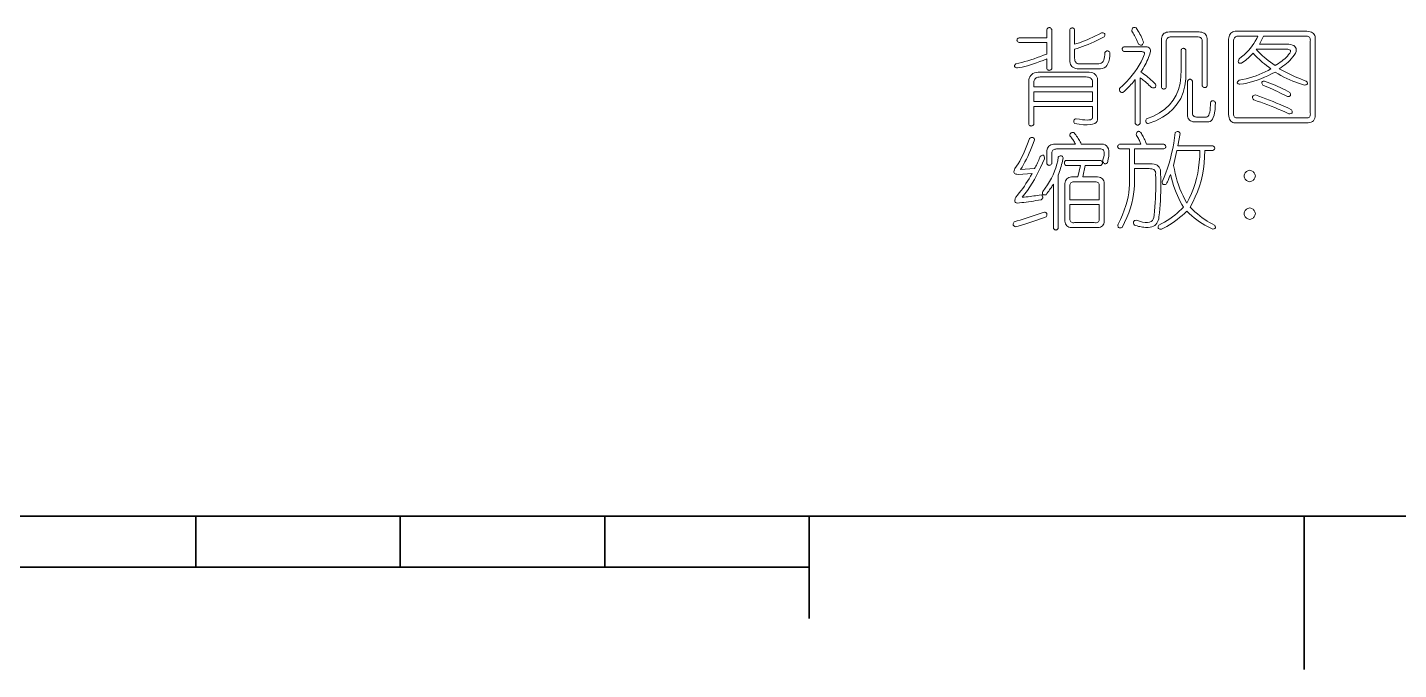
# Model space of a CAD drawing. Extents: x 0 to 297, y 0 to 210.
# Drawn here: x 160.3 to 227.3, y 2.5 to 33.9 of the extents above; entities that cross this region are included whole.
import ezdxf

# ---------------------------------------------------------------- set-up
doc = ezdxf.new("R2010")
doc.units = 0

msp = doc.modelspace()

# ---------------------------------------------------------------- linework, layer by layer
at = {"color": 7, "lineweight": 35}
for p, q in [((10, 10), (287, 10)), ((97, 10), (287, 10)), ((98.5, 7.5), (198.5, 7.5))]:
    msp.add_line(p, q, dxfattribs=at)
at = {"color": 7, "lineweight": 35, "ltscale": 0.0625}
for p, q in [((168.5, 10), (168.5, 7.5)), ((178.5, 10), (178.5, 7.5)), ((188.5, 10), (188.5, 7.5))]:
    msp.add_line(p, q, dxfattribs=at)
at = {"color": 7, "lineweight": 35, "ltscale": 0.125}
msp.add_line((198.5, 10), (198.5, 5), dxfattribs=at)
at = {"color": 7, "lineweight": 35, "ltscale": 0.1875}
msp.add_line((222.7, 10), (222.7, 2.5), dxfattribs=at)
at = {"color": 255, "lineweight": 13}
for points in [[(210.353, 33.782), (210.353, 31.862), (210.329, 31.834), (210.305, 31.811), (210.281, 31.795), (210.257, 31.786), (210.233, 31.782), (210.209, 31.786), (210.185, 31.795), (210.161, 31.811), (210.137, 31.834), (210.113, 31.862), (210.113, 32.342), (209.94, 32.273), (209.774, 32.21), (209.614, 32.152), (209.46, 32.099), (209.313, 32.052), (209.172, 32.011), (209.038, 31.976), (208.91, 31.946), (208.788, 31.921), (208.673, 31.902), (208.629, 31.912), (208.593, 31.923), (208.565, 31.937), (208.545, 31.954), (208.533, 31.972), (208.529, 31.994), (208.533, 32.017), (208.545, 32.043), (208.565, 32.072), (208.593, 32.102), (208.738, 32.136), (208.884, 32.173), (209.032, 32.213), (209.182, 32.256), (209.333, 32.302), (209.486, 32.352), (209.64, 32.405), (209.796, 32.461), (209.954, 32.52), (210.113, 32.582), (210.113, 33.142), (208.753, 33.142), (208.717, 33.166), (208.689, 33.19), (208.669, 33.214), (208.657, 33.238), (208.653, 33.262), (208.657, 33.286), (208.669, 33.31), (208.689, 33.334), (208.717, 33.358), (208.753, 33.382), (210.113, 33.382), (210.113, 33.782), (210.137, 33.818), (210.161, 33.846), (210.185, 33.866), (210.209, 33.878), (210.233, 33.882), (210.257, 33.878), (210.281, 33.866), (210.305, 33.846), (210.329, 33.818)], [(211.233, 33.782), (211.257, 33.811), (211.281, 33.834), (211.305, 33.85), (211.329, 33.859), (211.353, 33.862), (211.377, 33.859), (211.401, 33.85), (211.425, 33.834), (211.449, 33.811), (211.473, 33.782), (211.473, 33.062), (211.587, 33.097), (211.705, 33.136), (211.827, 33.18), (211.953, 33.229), (212.083, 33.282), (212.217, 33.341), (212.355, 33.404), (212.497, 33.472), (212.643, 33.545), (212.793, 33.622), (212.837, 33.62), (212.875, 33.614), (212.905, 33.604), (212.927, 33.59), (212.943, 33.572), (212.951, 33.55), (212.953, 33.524), (212.947, 33.494), (212.933, 33.46), (212.913, 33.422), (212.747, 33.337), (212.587, 33.258), (212.431, 33.184), (212.279, 33.115), (212.133, 33.052), (211.991, 32.995), (211.855, 32.944), (211.723, 32.898), (211.595, 32.857), (211.473, 32.822), (211.473, 32.382), (211.476, 32.322), (211.486, 32.269), (211.502, 32.223), (211.524, 32.184), (211.553, 32.152), (211.588, 32.128), (211.63, 32.111), (211.678, 32.101), (211.732, 32.098), (211.793, 32.102), (212.593, 32.102), (212.661, 32.101), (212.723, 32.112), (212.777, 32.136), (212.823, 32.173), (212.863, 32.222), (212.895, 32.285), (212.921, 32.36), (212.939, 32.448), (212.949, 32.549), (212.953, 32.662), (212.977, 32.691), (213.001, 32.714), (213.025, 32.73), (213.049, 32.739), (213.073, 32.742), (213.097, 32.739), (213.121, 32.73), (213.145, 32.714), (213.169, 32.691), (213.193, 32.662), (213.187, 32.496), (213.171, 32.349), (213.143, 32.221), (213.103, 32.112), (213.053, 32.022), (212.991, 31.952), (212.919, 31.901), (212.835, 31.869), (212.739, 31.856), (212.633, 31.862), (211.673, 31.862), (211.589, 31.867), (211.515, 31.88), (211.449, 31.902), (211.391, 31.933), (211.343, 31.972), (211.303, 32.021), (211.273, 32.078), (211.251, 32.144), (211.237, 32.219), (211.233, 32.302)], [(214.833, 33.142), (214.823, 33.106), (214.811, 33.075), (214.795, 33.051), (214.775, 33.034), (214.753, 33.022), (214.727, 33.018), (214.699, 33.019), (214.667, 33.027), (214.631, 33.042), (214.593, 33.062), (214.561, 33.141), (214.529, 33.216), (214.497, 33.288), (214.465, 33.357), (214.433, 33.422), (214.401, 33.485), (214.369, 33.544), (214.337, 33.6), (214.305, 33.653), (214.273, 33.702), (214.275, 33.747), (214.281, 33.786), (214.291, 33.818), (214.305, 33.843), (214.323, 33.862), (214.345, 33.875), (214.371, 33.882), (214.401, 33.882), (214.435, 33.875), (214.473, 33.862), (214.527, 33.783), (214.577, 33.706), (214.623, 33.63), (214.665, 33.555), (214.703, 33.482), (214.737, 33.411), (214.767, 33.342), (214.793, 33.274), (214.815, 33.207)], [(216.113, 33.662), (217.553, 33.662), (217.629, 33.658), (217.697, 33.646), (217.757, 33.626), (217.809, 33.598), (217.853, 33.562), (217.889, 33.518), (217.917, 33.466), (217.937, 33.406), (217.949, 33.338), (217.953, 33.262), (217.953, 31.022), (217.929, 30.994), (217.905, 30.971), (217.881, 30.955), (217.857, 30.946), (217.833, 30.942), (217.809, 30.946), (217.785, 30.955), (217.761, 30.971), (217.737, 30.994), (217.713, 31.022), (217.713, 33.182), (217.711, 33.228), (217.703, 33.269), (217.691, 33.305), (217.675, 33.336), (217.653, 33.362), (217.627, 33.384), (217.595, 33.401), (217.559, 33.413), (217.519, 33.42), (217.473, 33.422), (216.193, 33.422), (216.147, 33.42), (216.107, 33.413), (216.071, 33.401), (216.039, 33.384), (216.013, 33.362), (215.991, 33.336), (215.975, 33.305), (215.963, 33.269), (215.955, 33.228), (215.953, 33.182), (215.953, 30.942), (215.929, 30.914), (215.905, 30.891), (215.881, 30.875), (215.857, 30.866), (215.833, 30.862), (215.809, 30.866), (215.785, 30.875), (215.761, 30.891), (215.737, 30.914), (215.713, 30.942), (215.713, 33.262), (215.717, 33.338), (215.729, 33.406), (215.749, 33.466), (215.777, 33.518), (215.813, 33.562), (215.857, 33.598), (215.909, 33.626), (215.969, 33.646), (216.037, 33.658)], [(219.393, 33.702), (222.833, 33.702), (222.916, 33.691), (222.99, 33.674), (223.054, 33.65), (223.108, 33.619), (223.153, 33.582), (223.188, 33.539), (223.214, 33.49), (223.23, 33.434), (223.236, 33.371), (223.233, 33.302), (223.233, 29.702), (223.236, 29.604), (223.228, 29.517), (223.21, 29.441), (223.182, 29.376), (223.143, 29.322), (223.094, 29.28), (223.034, 29.249), (222.964, 29.229), (222.884, 29.22), (222.793, 29.222), (219.393, 29.222), (219.324, 29.219), (219.262, 29.226), (219.206, 29.242), (219.156, 29.267), (219.113, 29.302), (219.076, 29.347), (219.046, 29.402), (219.022, 29.466), (219.004, 29.539), (218.993, 29.622), (218.993, 33.302), (219.004, 33.378), (219.022, 33.446), (219.046, 33.506), (219.076, 33.558), (219.113, 33.602), (219.156, 33.638), (219.206, 33.666), (219.262, 33.686), (219.324, 33.698)], [(214.673, 31.422), (214.673, 29.182), (214.649, 29.154), (214.625, 29.131), (214.601, 29.115), (214.577, 29.106), (214.553, 29.102), (214.529, 29.106), (214.505, 29.115), (214.481, 29.131), (214.457, 29.154), (214.433, 29.182), (214.433, 31.342), (214.384, 31.278), (214.332, 31.214), (214.278, 31.15), (214.222, 31.086), (214.163, 31.022), (214.102, 30.958), (214.038, 30.894), (213.972, 30.83), (213.904, 30.766), (213.833, 30.702), (213.795, 30.704), (213.763, 30.71), (213.735, 30.72), (213.711, 30.734), (213.693, 30.752), (213.679, 30.774), (213.671, 30.8), (213.667, 30.83), (213.667, 30.864), (213.673, 30.902), (213.843, 31.063), (214.003, 31.224), (214.151, 31.386), (214.287, 31.549), (214.413, 31.712), (214.527, 31.877), (214.631, 32.042), (214.723, 32.208), (214.803, 32.375), (214.873, 32.542), (214.886, 32.573), (214.892, 32.6), (214.892, 32.624), (214.886, 32.645), (214.873, 32.662), (214.854, 32.677), (214.828, 32.688), (214.796, 32.696), (214.758, 32.701), (214.713, 32.702), (213.873, 32.702), (213.844, 32.726), (213.822, 32.75), (213.806, 32.774), (213.796, 32.798), (213.793, 32.822), (213.796, 32.846), (213.806, 32.87), (213.822, 32.894), (213.844, 32.918), (213.873, 32.942), (214.873, 32.942), (214.948, 32.939), (215.012, 32.928), (215.066, 32.91), (215.11, 32.885), (215.143, 32.852), (215.166, 32.813), (215.178, 32.766), (215.18, 32.712), (215.172, 32.651), (215.153, 32.582), (215.12, 32.494), (215.084, 32.406), (215.046, 32.318), (215.006, 32.23), (214.963, 32.142), (214.918, 32.054), (214.87, 31.966), (214.82, 31.878), (214.768, 31.79), (214.713, 31.702), (214.778, 31.66), (214.844, 31.614), (214.912, 31.564), (214.982, 31.51), (215.053, 31.452), (215.126, 31.39), (215.2, 31.324), (215.276, 31.254), (215.354, 31.18), (215.433, 31.102), (215.438, 31.058), (215.438, 31.019), (215.432, 30.987), (215.42, 30.962), (215.403, 30.942), (215.38, 30.93), (215.352, 30.923), (215.318, 30.923), (215.278, 30.93), (215.233, 30.942), (215.17, 31.005), (215.108, 31.064), (215.048, 31.12), (214.99, 31.173), (214.933, 31.222), (214.878, 31.269), (214.824, 31.312), (214.772, 31.352), (214.722, 31.389)], [(216.673, 32.782), (216.697, 32.811), (216.721, 32.834), (216.745, 32.85), (216.769, 32.859), (216.793, 32.862), (216.817, 32.859), (216.841, 32.85), (216.865, 32.834), (216.889, 32.811), (216.913, 32.782), (216.913, 31.742), (216.909, 31.371), (216.865, 31.026), (216.781, 30.706), (216.657, 30.411), (216.493, 30.142), (216.289, 29.899), (216.045, 29.682), (215.761, 29.49), (215.437, 29.323), (215.073, 29.182), (215.036, 29.192), (215.006, 29.205), (214.982, 29.221), (214.964, 29.24), (214.953, 29.262), (214.948, 29.288), (214.95, 29.317), (214.958, 29.349), (214.972, 29.384), (214.993, 29.422), (215.327, 29.554), (215.623, 29.71), (215.883, 29.89), (216.107, 30.094), (216.293, 30.322), (216.443, 30.574), (216.555, 30.85), (216.631, 31.15), (216.671, 31.474), (216.673, 31.822)], [(220.433, 33.462), (219.473, 33.462), (219.435, 33.46), (219.399, 33.453), (219.367, 33.441), (219.339, 33.424), (219.313, 33.402), (219.291, 33.376), (219.271, 33.345), (219.255, 33.309), (219.243, 33.268), (219.233, 33.222), (219.233, 29.702), (219.235, 29.65), (219.243, 29.603), (219.255, 29.563), (219.271, 29.53), (219.293, 29.502), (219.319, 29.482), (219.351, 29.467), (219.387, 29.459), (219.427, 29.458), (219.473, 29.462), (222.753, 29.462), (222.806, 29.458), (222.852, 29.459), (222.892, 29.467), (222.926, 29.482), (222.953, 29.502), (222.974, 29.53), (222.988, 29.563), (222.996, 29.603), (222.998, 29.65), (222.993, 29.702), (222.993, 33.222), (222.998, 33.268), (222.996, 33.309), (222.988, 33.345), (222.974, 33.376), (222.953, 33.402), (222.926, 33.424), (222.892, 33.441), (222.852, 33.453), (222.806, 33.46), (222.753, 33.462), (220.713, 33.462), (220.513, 33.062), (221.833, 33.062), (221.945, 33.058), (222.043, 33.045), (222.125, 33.023), (222.191, 32.992), (222.243, 32.952), (222.279, 32.904), (222.301, 32.847), (222.307, 32.781), (222.297, 32.706), (222.273, 32.622), (222.207, 32.528), (222.139, 32.438), (222.067, 32.352), (221.991, 32.27), (221.913, 32.192), (221.831, 32.118), (221.747, 32.048), (221.659, 31.982), (221.567, 31.92), (221.473, 31.862), (221.601, 31.792), (221.731, 31.723), (221.861, 31.657), (221.991, 31.594), (222.123, 31.532), (222.255, 31.474), (222.389, 31.417), (222.523, 31.363), (222.657, 31.312), (222.793, 31.262), (222.821, 31.232), (222.841, 31.203), (222.853, 31.177), (222.857, 31.154), (222.853, 31.132), (222.841, 31.114), (222.821, 31.097), (222.793, 31.083), (222.757, 31.072), (222.713, 31.062), (222.569, 31.105), (222.425, 31.152), (222.281, 31.204), (222.137, 31.261), (221.993, 31.322), (221.849, 31.389), (221.705, 31.46), (221.561, 31.536), (221.417, 31.617), (221.273, 31.702), (221.097, 31.61), (220.923, 31.525), (220.749, 31.447), (220.575, 31.376), (220.403, 31.312), (220.231, 31.256), (220.061, 31.207), (219.891, 31.165), (219.721, 31.13), (219.553, 31.102), (219.509, 31.112), (219.475, 31.123), (219.449, 31.137), (219.431, 31.154), (219.423, 31.172), (219.423, 31.194), (219.433, 31.217), (219.451, 31.243), (219.477, 31.272), (219.513, 31.302), (219.687, 31.337), (219.857, 31.376), (220.023, 31.42), (220.185, 31.469), (220.343, 31.522), (220.497, 31.581), (220.647, 31.644), (220.793, 31.712), (220.935, 31.785), (221.073, 31.862), (220.963, 31.942), (220.859, 32.021), (220.759, 32.099), (220.663, 32.176), (220.573, 32.252), (220.487, 32.328), (220.407, 32.403), (220.331, 32.477), (220.259, 32.55), (220.193, 32.622), (220.151, 32.574), (220.107, 32.526), (220.059, 32.478), (220.007, 32.43), (219.953, 32.382), (219.895, 32.334), (219.835, 32.286), (219.771, 32.238), (219.703, 32.19), (219.633, 32.142), (219.589, 32.137), (219.551, 32.138), (219.521, 32.144), (219.499, 32.155), (219.483, 32.172), (219.475, 32.195), (219.473, 32.224), (219.479, 32.258), (219.493, 32.297), (219.513, 32.342), (219.637, 32.44), (219.755, 32.541), (219.865, 32.645), (219.967, 32.752), (220.063, 32.862), (220.151, 32.976), (220.233, 33.093), (220.307, 33.213), (220.373, 33.336)], [(221.793, 32.822), (220.353, 32.822), (220.42, 32.742), (220.492, 32.662), (220.57, 32.582), (220.654, 32.502), (220.743, 32.422), (220.838, 32.342), (220.938, 32.262), (221.044, 32.182), (221.156, 32.102), (221.273, 32.022), (221.359, 32.072), (221.443, 32.123), (221.523, 32.177), (221.599, 32.234), (221.673, 32.292), (221.743, 32.354), (221.811, 32.417), (221.875, 32.483), (221.935, 32.552), (221.993, 32.622), (222.013, 32.66), (222.023, 32.694), (222.025, 32.724), (222.019, 32.75), (222.003, 32.772), (221.979, 32.79), (221.945, 32.804), (221.903, 32.814), (221.853, 32.82)], [(209.793, 31.702), (212.073, 31.702), (212.179, 31.698), (212.273, 31.683), (212.355, 31.659), (212.425, 31.626), (212.483, 31.582), (212.529, 31.53), (212.563, 31.467), (212.585, 31.395), (212.595, 31.314), (212.593, 31.222), (212.593, 29.462), (212.596, 29.373), (212.574, 29.298), (212.526, 29.236), (212.452, 29.187), (212.353, 29.152), (212.228, 29.131), (212.078, 29.124), (211.902, 29.13), (211.7, 29.149), (211.473, 29.182), (211.452, 29.221), (211.438, 29.256), (211.43, 29.288), (211.428, 29.317), (211.433, 29.342), (211.444, 29.365), (211.462, 29.384), (211.486, 29.4), (211.516, 29.413), (211.553, 29.422), (211.712, 29.394), (211.854, 29.374), (211.978, 29.362), (212.084, 29.358), (212.173, 29.362), (212.244, 29.374), (212.298, 29.394), (212.334, 29.422), (212.352, 29.458), (212.353, 29.502), (212.353, 30.022), (209.473, 30.022), (209.473, 29.142), (209.449, 29.114), (209.425, 29.091), (209.401, 29.075), (209.377, 29.066), (209.353, 29.062), (209.329, 29.066), (209.305, 29.075), (209.281, 29.091), (209.257, 29.114), (209.233, 29.142), (209.233, 31.222), (209.239, 31.314), (209.255, 31.395), (209.283, 31.467), (209.323, 31.53), (209.373, 31.582), (209.435, 31.626), (209.507, 31.659), (209.591, 31.683), (209.687, 31.698)], [(212.033, 31.462), (209.793, 31.462), (209.732, 31.46), (209.678, 31.451), (209.63, 31.437), (209.588, 31.418), (209.553, 31.392), (209.524, 31.362), (209.502, 31.325), (209.486, 31.283), (209.476, 31.236), (209.473, 31.182), (209.473, 30.982), (212.353, 30.982), (212.353, 31.182), (212.35, 31.236), (212.34, 31.283), (212.324, 31.325), (212.302, 31.362), (212.273, 31.392), (212.238, 31.418), (212.196, 31.437), (212.148, 31.451), (212.094, 31.46)], [(217.233, 31.262), (217.233, 29.702), (217.235, 29.664), (217.243, 29.63), (217.255, 29.6), (217.271, 29.574), (217.293, 29.552), (217.319, 29.534), (217.351, 29.52), (217.387, 29.51), (217.427, 29.504), (217.473, 29.502), (217.873, 29.502), (217.919, 29.502), (217.959, 29.518), (217.995, 29.55), (218.027, 29.598), (218.053, 29.662), (218.075, 29.742), (218.091, 29.838), (218.103, 29.95), (218.111, 30.078), (218.113, 30.222), (218.137, 30.251), (218.161, 30.274), (218.185, 30.29), (218.209, 30.299), (218.233, 30.302), (218.257, 30.299), (218.281, 30.29), (218.305, 30.274), (218.329, 30.251), (218.353, 30.222), (218.349, 30.033), (218.337, 29.864), (218.317, 29.716), (218.289, 29.589), (218.253, 29.482), (218.209, 29.397), (218.157, 29.332), (218.097, 29.288), (218.029, 29.265), (217.953, 29.262), (217.393, 29.262), (217.317, 29.266), (217.249, 29.277), (217.189, 29.295), (217.137, 29.32), (217.093, 29.352), (217.057, 29.392), (217.029, 29.439), (217.009, 29.493), (216.997, 29.554), (216.993, 29.622), (216.993, 31.262), (217.017, 31.298), (217.041, 31.326), (217.065, 31.346), (217.089, 31.358), (217.113, 31.362), (217.137, 31.358), (217.161, 31.346), (217.185, 31.326), (217.209, 31.298)], [(220.753, 31.262), (220.888, 31.214), (221.02, 31.163), (221.15, 31.111), (221.278, 31.058), (221.403, 31.002), (221.526, 30.946), (221.646, 30.887), (221.764, 30.827), (221.88, 30.766), (221.993, 30.702), (222.013, 30.664), (222.027, 30.63), (222.033, 30.6), (222.031, 30.574), (222.023, 30.552), (222.007, 30.534), (221.985, 30.52), (221.955, 30.51), (221.917, 30.504), (221.873, 30.502), (221.753, 30.566), (221.633, 30.627), (221.513, 30.687), (221.393, 30.746), (221.273, 30.802), (221.153, 30.858), (221.033, 30.911), (220.913, 30.963), (220.793, 31.014), (220.673, 31.062), (220.652, 31.1), (220.638, 31.134), (220.63, 31.164), (220.628, 31.19), (220.633, 31.212), (220.644, 31.23), (220.662, 31.244), (220.686, 31.254), (220.716, 31.26)], [(212.353, 30.742), (209.473, 30.742), (209.473, 30.262), (212.353, 30.262)], [(222.073, 29.862), (222.093, 29.824), (222.107, 29.79), (222.113, 29.76), (222.111, 29.734), (222.103, 29.712), (222.087, 29.694), (222.065, 29.68), (222.035, 29.67), (221.997, 29.664), (221.953, 29.662), (221.777, 29.741), (221.603, 29.818), (221.429, 29.892), (221.255, 29.963), (221.083, 30.032), (220.911, 30.099), (220.741, 30.164), (220.571, 30.226), (220.401, 30.285), (220.233, 30.342), (220.205, 30.381), (220.185, 30.416), (220.173, 30.448), (220.169, 30.477), (220.173, 30.502), (220.185, 30.525), (220.205, 30.544), (220.233, 30.56), (220.269, 30.573), (220.313, 30.582), (220.482, 30.525), (220.652, 30.464), (220.824, 30.4), (220.998, 30.333), (221.173, 30.262), (221.35, 30.189), (221.528, 30.112), (221.708, 30.032), (221.89, 29.949)], [(209.273, 28.462), (209.311, 28.483), (209.347, 28.498), (209.379, 28.506), (209.407, 28.507), (209.433, 28.502), (209.455, 28.491), (209.475, 28.474), (209.491, 28.45), (209.503, 28.419), (209.513, 28.382), (209.449, 28.21), (209.383, 28.043), (209.317, 27.883), (209.251, 27.73), (209.183, 27.582), (209.115, 27.442), (209.045, 27.307), (208.975, 27.179), (208.905, 27.058), (208.833, 26.942), (209.513, 26.982), (209.545, 27.039), (209.575, 27.096), (209.605, 27.154), (209.635, 27.213), (209.663, 27.272), (209.691, 27.333), (209.717, 27.394), (209.743, 27.456), (209.769, 27.519), (209.793, 27.582), (209.831, 27.61), (209.865, 27.629), (209.895, 27.639), (209.921, 27.64), (209.943, 27.632), (209.961, 27.616), (209.975, 27.591), (209.985, 27.557), (209.991, 27.514), (209.993, 27.462), (209.903, 27.249), (209.809, 27.042), (209.711, 26.84), (209.609, 26.643), (209.503, 26.452), (209.393, 26.267), (209.279, 26.088), (209.161, 25.914), (209.039, 25.745), (208.913, 25.582), (209.009, 25.591), (209.103, 25.6), (209.197, 25.61), (209.291, 25.621), (209.383, 25.632), (209.475, 25.645), (209.565, 25.658), (209.655, 25.672), (209.745, 25.687), (209.833, 25.702), (209.862, 25.678), (209.884, 25.654), (209.9, 25.63), (209.91, 25.606), (209.913, 25.582), (209.91, 25.558), (209.9, 25.534), (209.884, 25.51), (209.862, 25.486), (209.833, 25.462), (209.706, 25.439), (209.582, 25.418), (209.46, 25.398), (209.34, 25.379), (209.223, 25.362), (209.108, 25.347), (208.996, 25.334), (208.886, 25.322), (208.778, 25.311), (208.673, 25.302), (208.636, 25.305), (208.606, 25.314), (208.582, 25.328), (208.564, 25.347), (208.553, 25.372), (208.548, 25.403), (208.55, 25.44), (208.558, 25.482), (208.572, 25.529), (208.593, 25.582), (208.68, 25.688), (208.766, 25.795), (208.85, 25.905), (208.932, 26.018), (209.013, 26.132), (209.092, 26.25), (209.17, 26.369), (209.246, 26.491), (209.32, 26.616), (209.393, 26.742), (208.713, 26.702), (208.654, 26.705), (208.604, 26.714), (208.564, 26.728), (208.534, 26.747), (208.513, 26.772), (208.502, 26.803), (208.5, 26.84), (208.508, 26.882), (208.526, 26.929), (208.553, 26.982), (208.632, 27.098), (208.71, 27.221), (208.786, 27.351), (208.86, 27.488), (208.933, 27.632), (209.004, 27.784), (209.074, 27.943), (209.142, 28.109), (209.208, 28.282)], [(210.513, 28.182), (211.513, 28.182), (211.489, 28.23), (211.463, 28.275), (211.437, 28.319), (211.411, 28.362), (211.383, 28.402), (211.355, 28.442), (211.325, 28.479), (211.295, 28.515), (211.265, 28.55), (211.233, 28.582), (211.235, 28.62), (211.241, 28.653), (211.251, 28.681), (211.265, 28.704), (211.283, 28.722), (211.305, 28.736), (211.331, 28.745), (211.361, 28.749), (211.395, 28.748), (211.433, 28.742), (211.48, 28.686), (211.524, 28.63), (211.566, 28.574), (211.606, 28.518), (211.643, 28.462), (211.678, 28.406), (211.71, 28.35), (211.74, 28.294), (211.768, 28.238), (211.793, 28.182), (212.793, 28.182), (212.889, 28.173), (212.971, 28.146), (213.037, 28.1), (213.087, 28.035), (213.123, 27.952), (213.143, 27.851), (213.149, 27.732), (213.139, 27.594), (213.113, 27.437), (213.073, 27.262), (213.049, 27.242), (213.025, 27.227), (213.001, 27.219), (212.977, 27.218), (212.953, 27.222), (212.929, 27.234), (212.905, 27.251), (212.881, 27.275), (212.857, 27.306), (212.833, 27.342), (212.868, 27.456), (212.894, 27.558), (212.91, 27.648), (212.916, 27.726), (212.913, 27.792), (212.9, 27.846), (212.878, 27.888), (212.846, 27.918), (212.804, 27.936), (212.753, 27.942), (210.593, 27.942), (210.547, 27.94), (210.507, 27.933), (210.471, 27.921), (210.439, 27.904), (210.413, 27.882), (210.391, 27.856), (210.375, 27.825), (210.363, 27.789), (210.355, 27.748), (210.353, 27.702), (210.353, 27.222), (210.329, 27.194), (210.305, 27.171), (210.281, 27.155), (210.257, 27.146), (210.233, 27.142), (210.209, 27.146), (210.185, 27.155), (210.161, 27.171), (210.137, 27.194), (210.113, 27.222), (210.113, 27.782), (210.117, 27.858), (210.129, 27.926), (210.149, 27.986), (210.177, 28.038), (210.213, 28.082), (210.257, 28.118), (210.309, 28.146), (210.369, 28.166), (210.437, 28.178)], [(214.713, 28.742), (214.737, 28.701), (214.763, 28.656), (214.789, 28.608), (214.815, 28.557), (214.843, 28.502), (214.871, 28.445), (214.901, 28.384), (214.931, 28.32), (214.961, 28.253), (214.993, 28.182), (215.833, 28.182), (215.869, 28.158), (215.897, 28.134), (215.917, 28.11), (215.929, 28.086), (215.933, 28.062), (215.929, 28.038), (215.917, 28.014), (215.897, 27.99), (215.869, 27.966), (215.833, 27.942), (214.393, 27.942), (214.393, 27.222), (215.153, 27.222), (215.259, 27.218), (215.353, 27.203), (215.435, 27.179), (215.505, 27.146), (215.563, 27.102), (215.609, 27.05), (215.643, 26.987), (215.665, 26.915), (215.675, 26.834), (215.673, 26.742), (215.679, 26.512), (215.683, 26.286), (215.683, 26.064), (215.679, 25.846), (215.673, 25.632), (215.663, 25.422), (215.651, 25.216), (215.635, 25.014), (215.615, 24.816), (215.593, 24.622), (215.581, 24.531), (215.559, 24.448), (215.529, 24.374), (215.491, 24.309), (215.443, 24.252), (215.387, 24.205), (215.321, 24.166), (215.247, 24.136), (215.165, 24.115), (215.073, 24.102), (215.001, 24.104), (214.931, 24.107), (214.861, 24.113), (214.791, 24.122), (214.723, 24.132), (214.655, 24.146), (214.589, 24.161), (214.523, 24.179), (214.457, 24.2), (214.393, 24.222), (214.372, 24.261), (214.358, 24.296), (214.35, 24.328), (214.348, 24.357), (214.353, 24.382), (214.364, 24.405), (214.382, 24.424), (214.406, 24.44), (214.436, 24.453), (214.473, 24.462), (214.64, 24.407), (214.79, 24.37), (214.922, 24.35), (215.036, 24.347), (215.133, 24.362), (215.212, 24.395), (215.274, 24.446), (215.318, 24.514), (215.344, 24.599), (215.353, 24.702), (215.375, 24.91), (215.395, 25.115), (215.411, 25.319), (215.423, 25.522), (215.433, 25.722), (215.439, 25.922), (215.443, 26.119), (215.443, 26.315), (215.439, 26.51), (215.433, 26.702), (215.437, 26.756), (215.433, 26.803), (215.421, 26.845), (215.401, 26.882), (215.373, 26.912), (215.337, 26.938), (215.293, 26.957), (215.241, 26.971), (215.181, 26.98), (215.113, 26.982), (214.393, 26.982), (214.393, 26.382), (214.394, 26.172), (214.382, 25.958), (214.356, 25.74), (214.316, 25.518), (214.263, 25.292), (214.196, 25.062), (214.116, 24.828), (214.022, 24.59), (213.914, 24.348), (213.793, 24.102), (213.748, 24.09), (213.708, 24.083), (213.674, 24.083), (213.646, 24.09), (213.623, 24.102), (213.606, 24.122), (213.594, 24.147), (213.588, 24.179), (213.588, 24.218), (213.593, 24.262), (213.707, 24.5), (213.807, 24.731), (213.895, 24.957), (213.971, 25.178), (214.033, 25.392), (214.083, 25.602), (214.119, 25.805), (214.143, 26.003), (214.155, 26.196), (214.153, 26.382), (214.153, 27.942), (213.673, 27.942), (213.637, 27.966), (213.609, 27.99), (213.589, 28.014), (213.577, 28.038), (213.573, 28.062), (213.577, 28.086), (213.589, 28.11), (213.609, 28.134), (213.637, 28.158), (213.673, 28.182), (214.713, 28.182), (214.696, 28.223), (214.678, 28.266), (214.658, 28.31), (214.636, 28.355), (214.613, 28.402), (214.588, 28.451), (214.562, 28.502), (214.534, 28.554), (214.504, 28.607), (214.473, 28.662), (214.49, 28.706), (214.508, 28.742), (214.528, 28.77), (214.55, 28.79), (214.573, 28.802), (214.598, 28.806), (214.624, 28.802), (214.652, 28.79), (214.682, 28.77)], [(216.633, 28.702), (216.513, 28.102), (218.233, 28.102), (218.269, 28.078), (218.297, 28.054), (218.317, 28.03), (218.329, 28.006), (218.333, 27.982), (218.329, 27.958), (218.317, 27.934), (218.297, 27.91), (218.269, 27.886), (218.233, 27.862), (217.833, 27.862), (217.826, 27.554), (217.804, 27.253), (217.768, 26.959), (217.718, 26.672), (217.653, 26.392), (217.574, 26.12), (217.48, 25.855), (217.372, 25.597), (217.25, 25.346), (217.113, 25.102), (217.233, 24.986), (217.353, 24.875), (217.473, 24.771), (217.593, 24.674), (217.713, 24.582), (217.833, 24.498), (217.953, 24.419), (218.073, 24.347), (218.193, 24.282), (218.313, 24.222), (218.334, 24.192), (218.348, 24.163), (218.356, 24.137), (218.358, 24.114), (218.353, 24.092), (218.342, 24.074), (218.324, 24.057), (218.3, 24.043), (218.27, 24.032), (218.233, 24.022), (218.098, 24.082), (217.964, 24.147), (217.832, 24.219), (217.702, 24.298), (217.573, 24.382), (217.446, 24.474), (217.32, 24.571), (217.196, 24.675), (217.074, 24.786), (216.953, 24.902), (216.84, 24.793), (216.724, 24.688), (216.606, 24.588), (216.486, 24.493), (216.363, 24.402), (216.238, 24.317), (216.11, 24.236), (215.98, 24.16), (215.848, 24.089), (215.713, 24.022), (215.669, 24.024), (215.631, 24.03), (215.601, 24.04), (215.579, 24.054), (215.563, 24.072), (215.555, 24.094), (215.553, 24.12), (215.559, 24.15), (215.573, 24.184), (215.593, 24.222), (215.735, 24.296), (215.871, 24.373), (216.003, 24.453), (216.131, 24.536), (216.253, 24.622), (216.371, 24.712), (216.483, 24.805), (216.591, 24.901), (216.695, 25), (216.793, 25.102), (216.715, 25.234), (216.639, 25.371), (216.567, 25.515), (216.499, 25.666), (216.433, 25.822), (216.371, 25.986), (216.311, 26.155), (216.255, 26.331), (216.203, 26.514), (216.153, 26.702), (216.144, 26.669), (216.132, 26.632), (216.118, 26.592), (216.102, 26.549), (216.083, 26.502), (216.062, 26.453), (216.038, 26.4), (216.012, 26.344), (215.984, 26.285), (215.953, 26.222), (215.915, 26.209), (215.881, 26.202), (215.851, 26.2), (215.825, 26.203), (215.803, 26.212), (215.785, 26.227), (215.771, 26.248), (215.761, 26.274), (215.755, 26.305), (215.753, 26.342), (215.846, 26.561), (215.932, 26.784), (216.012, 27.012), (216.086, 27.245), (216.153, 27.482), (216.214, 27.725), (216.268, 27.972), (216.316, 28.224), (216.358, 28.481), (216.393, 28.742), (216.424, 28.764), (216.454, 28.779), (216.482, 28.789), (216.508, 28.794), (216.533, 28.792), (216.556, 28.786), (216.578, 28.773), (216.598, 28.755), (216.616, 28.732)], [(210.913, 27.502), (210.896, 27.422), (210.878, 27.341), (210.858, 27.259), (210.836, 27.176), (210.813, 27.092), (210.788, 27.008), (210.762, 26.923), (210.734, 26.837), (210.704, 26.75), (210.673, 26.662), (210.673, 24.062), (210.649, 24.034), (210.625, 24.011), (210.601, 23.995), (210.577, 23.986), (210.553, 23.982), (210.529, 23.986), (210.505, 23.995), (210.481, 24.011), (210.457, 24.034), (210.433, 24.062), (210.433, 26.222), (210.408, 26.181), (210.38, 26.138), (210.35, 26.092), (210.318, 26.043), (210.283, 25.992), (210.246, 25.939), (210.206, 25.884), (210.164, 25.826), (210.12, 25.765), (210.073, 25.702), (210.028, 25.697), (209.99, 25.696), (209.958, 25.7), (209.932, 25.709), (209.913, 25.722), (209.9, 25.741), (209.894, 25.764), (209.894, 25.792), (209.9, 25.825), (209.913, 25.862), (210.036, 26.023), (210.148, 26.186), (210.25, 26.35), (210.342, 26.515), (210.423, 26.682), (210.494, 26.851), (210.554, 27.022), (210.604, 27.194), (210.644, 27.367), (210.673, 27.542), (210.704, 27.571), (210.734, 27.592), (210.762, 27.606), (210.788, 27.613), (210.813, 27.612), (210.836, 27.605), (210.858, 27.59), (210.878, 27.568), (210.896, 27.539)], [(217.593, 27.862), (216.473, 27.862), (216.313, 27.142), (216.348, 26.944), (216.39, 26.749), (216.438, 26.557), (216.492, 26.368), (216.553, 26.182), (216.62, 26), (216.694, 25.821), (216.774, 25.645), (216.86, 25.472), (216.953, 25.302), (217.075, 25.53), (217.183, 25.763), (217.279, 26.003), (217.363, 26.25), (217.433, 26.502), (217.491, 26.762), (217.535, 27.027), (217.567, 27.299), (217.587, 27.578)], [(212.753, 27.142), (211.993, 27.142), (211.873, 26.582), (212.513, 26.582), (212.596, 26.578), (212.67, 26.566), (212.734, 26.546), (212.788, 26.518), (212.833, 26.482), (212.868, 26.438), (212.894, 26.386), (212.91, 26.326), (212.916, 26.258), (212.913, 26.182), (212.913, 24.502), (212.916, 24.419), (212.91, 24.346), (212.894, 24.282), (212.868, 24.227), (212.833, 24.182), (212.788, 24.147), (212.734, 24.122), (212.67, 24.106), (212.596, 24.099), (212.513, 24.102), (211.393, 24.102), (211.317, 24.099), (211.249, 24.106), (211.189, 24.122), (211.137, 24.147), (211.093, 24.182), (211.057, 24.227), (211.029, 24.282), (211.009, 24.346), (210.997, 24.419), (210.993, 24.502), (210.993, 26.182), (210.997, 26.258), (211.009, 26.326), (211.029, 26.386), (211.057, 26.438), (211.093, 26.482), (211.137, 26.518), (211.189, 26.546), (211.249, 26.566), (211.317, 26.578), (211.393, 26.582), (211.633, 26.582), (211.753, 27.142), (211.033, 27.142), (211.011, 27.166), (210.995, 27.19), (210.983, 27.214), (210.975, 27.238), (210.973, 27.262), (210.975, 27.286), (210.983, 27.31), (210.995, 27.334), (211.011, 27.358), (211.033, 27.382), (212.753, 27.382), (212.782, 27.358), (212.804, 27.334), (212.82, 27.31), (212.83, 27.286), (212.833, 27.262), (212.83, 27.238), (212.82, 27.214), (212.804, 27.19), (212.782, 27.166)], [(220.033, 26.902), (220.079, 26.892), (220.121, 26.878), (220.159, 26.86), (220.193, 26.838), (220.223, 26.812), (220.249, 26.782), (220.271, 26.748), (220.289, 26.71), (220.303, 26.668), (220.313, 26.622), (220.303, 26.576), (220.289, 26.534), (220.271, 26.496), (220.249, 26.462), (220.223, 26.432), (220.193, 26.406), (220.159, 26.384), (220.121, 26.366), (220.079, 26.352), (220.033, 26.342), (219.987, 26.352), (219.945, 26.366), (219.907, 26.384), (219.873, 26.406), (219.843, 26.432), (219.817, 26.462), (219.795, 26.496), (219.777, 26.534), (219.763, 26.576), (219.753, 26.622), (219.763, 26.668), (219.777, 26.71), (219.795, 26.748), (219.817, 26.782), (219.843, 26.812), (219.873, 26.838), (219.907, 26.86), (219.945, 26.878), (219.987, 26.892)], [(212.433, 26.342), (211.473, 26.342), (211.427, 26.34), (211.387, 26.333), (211.351, 26.321), (211.319, 26.304), (211.293, 26.282), (211.271, 26.256), (211.255, 26.225), (211.243, 26.189), (211.235, 26.148), (211.233, 26.102), (211.233, 25.462), (212.673, 25.462), (212.673, 26.102), (212.678, 26.148), (212.676, 26.189), (212.668, 26.225), (212.654, 26.256), (212.633, 26.282), (212.606, 26.304), (212.572, 26.321), (212.532, 26.333), (212.486, 26.34)], [(209.993, 24.862), (210.03, 24.853), (210.06, 24.84), (210.084, 24.824), (210.102, 24.805), (210.113, 24.782), (210.118, 24.757), (210.116, 24.728), (210.108, 24.696), (210.094, 24.661), (210.073, 24.622), (209.943, 24.574), (209.809, 24.526), (209.671, 24.478), (209.529, 24.43), (209.383, 24.382), (209.233, 24.334), (209.079, 24.286), (208.921, 24.238), (208.759, 24.19), (208.593, 24.142), (208.556, 24.152), (208.526, 24.165), (208.502, 24.181), (208.484, 24.2), (208.473, 24.222), (208.468, 24.248), (208.47, 24.277), (208.478, 24.309), (208.492, 24.344), (208.513, 24.382), (208.657, 24.423), (208.803, 24.466), (208.949, 24.51), (209.095, 24.555), (209.243, 24.602), (209.391, 24.651), (209.541, 24.702), (209.691, 24.754), (209.841, 24.807)], [(212.673, 25.222), (211.233, 25.222), (211.233, 24.582), (211.235, 24.53), (211.243, 24.483), (211.255, 24.443), (211.271, 24.41), (211.293, 24.382), (211.319, 24.362), (211.351, 24.347), (211.387, 24.339), (211.427, 24.338), (211.473, 24.342), (212.433, 24.342), (212.486, 24.338), (212.532, 24.339), (212.572, 24.347), (212.606, 24.362), (212.633, 24.382), (212.654, 24.41), (212.668, 24.443), (212.676, 24.483), (212.678, 24.53), (212.673, 24.582)], [(220.033, 25.062), (220.079, 25.052), (220.121, 25.038), (220.159, 25.02), (220.193, 24.998), (220.223, 24.972), (220.249, 24.942), (220.271, 24.908), (220.289, 24.87), (220.303, 24.828), (220.313, 24.782), (220.303, 24.736), (220.289, 24.694), (220.271, 24.656), (220.249, 24.622), (220.223, 24.592), (220.193, 24.566), (220.159, 24.544), (220.121, 24.526), (220.079, 24.512), (220.033, 24.502), (219.987, 24.512), (219.945, 24.526), (219.907, 24.544), (219.873, 24.566), (219.843, 24.592), (219.817, 24.622), (219.795, 24.656), (219.777, 24.694), (219.763, 24.736), (219.753, 24.782), (219.763, 24.828), (219.777, 24.87), (219.795, 24.908), (219.817, 24.942), (219.843, 24.972), (219.873, 24.998), (219.907, 25.02), (219.945, 25.038), (219.987, 25.052)]]:
    msp.add_lwpolyline(points, close=True, dxfattribs=at)

doc.saveas('drawing.dxf')
